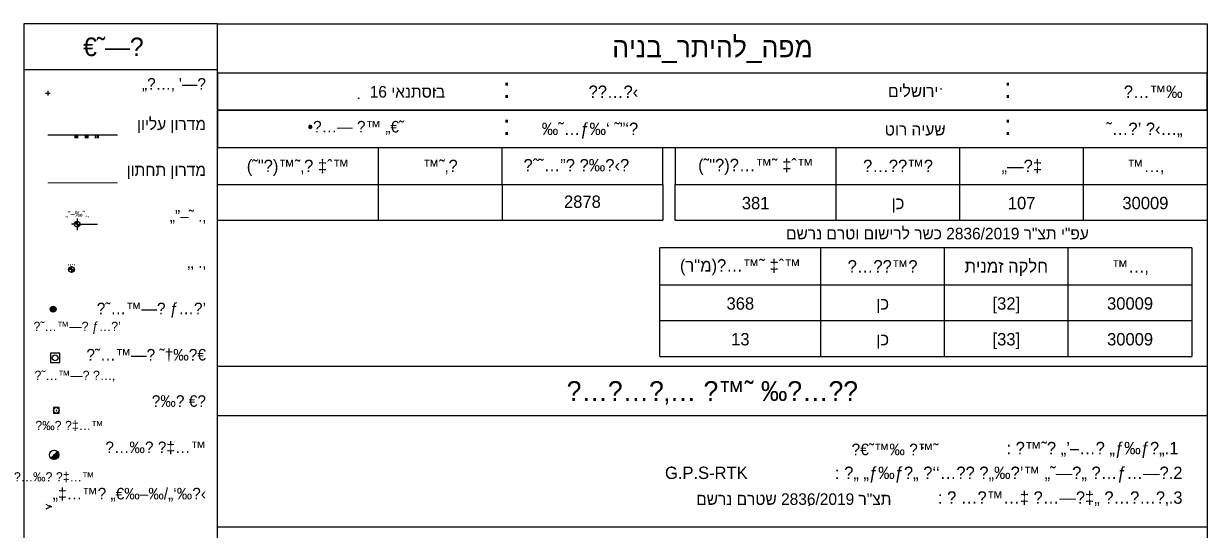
# Model space of a CAD drawing. Extents: x 220180 to 220303, y 630173 to 630265.
# Drawn here: x 220252 to 220303.1, y 630243.1 to 630265 of the extents above; entities that cross this region are included whole.
import ezdxf
from ezdxf.enums import TextEntityAlignment as Align

# ---------------------------------------------------------------- set-up
doc = ezdxf.new("R2010")
doc.units = 0
doc.linetypes.add('DASHED', pattern=[0.75, 0.5, -0.25])
for name, color, linetype in [('C1692', 7, 'Continuous'), ('M1280', 7, 'Continuous'), ('M1502', 15, 'Continuous'), ('M1510', 4, 'Continuous'), ('M4001', 210, 'Continuous'), ('M4010', 210, 'Continuous'), ('M4615', 170, 'Continuous'), ('M4801', 220, 'DASHED'), ('M4804', 220, 'Continuous'), ('TR_ANOT_L', 7, 'Continuous')]:
    doc.layers.add(name, color=color, linetype=linetype)
for name, color, linetype, lineweight in [('M1509', 30, 'Continuous', 0), ('M2220', 1, 'Continuous', 25), ('M2221', 1, 'Continuous', 25)]:
    doc.layers.add(name, color=color, linetype=linetype, lineweight=lineweight)
doc.styles.add('HANIT_TEXT', font='hebtxt')
doc.styles.add('hebtext', font='hebtxt.shx')
doc.styles.add('hebtxt', font='hebtxt.shx')

# ---------------------------------------------------------------- blocks, each defined once
blk = doc.blocks.new('C1692')
at = {"color": 255}
blk.add_circle((0, 0), 0.05, dxfattribs=at)
at = {"style": 'hebtxt'}
blk.add_attdef('TEXT', text='', height=2, dxfattribs=at).set_placement((0, 1.5), align=Align.MIDDLE)
blk = doc.blocks.new('AREA_TBL_ROW')
at = {"color": 0}
for points in [[(-40, -1.445), (-40, 0)], [(-40, 0), (-33.5, 0), (-28.5, 0), (-22, 0)], [(-33.5, 0), (-33.5, -1.445)], [(-28.5, 0), (-28.5, -1.445)], [(-22, 0), (-22, -1.445)], [(-21.5, -1.445), (-21.5, 0)], [(-21.5, 0), (-15, 0), (-10, 0), (-5, 0), (0, 0)], [(-15, -1.445), (-15, 0)], [(-10, -1.445), (-10, 0)], [(-5, -1.445), (-5, 0.055)], [(0, 0), (0, -1.445)], [(-40, -1.445), (-33.5, -1.445), (-28.5, -1.445), (-22, -1.445)], [(-21.5, -1.445), (-15, -1.445), (-10, -1.445), (-5, -1.445), (0, -1.445)]]:
    blk.add_lwpolyline(points, dxfattribs=at)
at = {"color": 0, "style": 'hebtext'}
for tag, p in [('AREA', (-36.75, -0.945)), ('MIGRASH', (-31, -0.945)), ('FILE', (-25.25, -0.945)), ('LEGAL_AREA', (-18.25, -1)), ('FULL', (-12.5, -1)), ('PARCEL', (-7.5, -1)), ('GUSH', (-2.5, -1))]:
    blk.add_attdef(tag, text='', height=0.5, dxfattribs=at).set_placement(p, align=Align.CENTER)
blk = doc.blocks.new('M4010_E')
for radius in [0.5, 0.4, 0.3, 0.2, 0.1]:
    blk.add_circle((0, 0), radius)
at = {"style": 'hebtxt'}
for tag, p in [('NAME', (0, -1)), ('HEIGHT', (0, -2.5))]:
    blk.add_attdef(tag, text='', height=1, dxfattribs=at).set_placement(p, align=Align.TOP_CENTER)
at = {"style": 'hebtxt', "flags": 1}
blk.add_attdef('DESC', text='', height=1, dxfattribs=at).set_placement((-1, -4), align=Align.TOP_RIGHT)
at = {"style": 'hebtxt'}
blk.add_attdef('MARK', text='', height=1, dxfattribs=at).set_placement((0, -4), align=Align.TOP_LEFT)
at = {"style": 'hebtxt', "flags": 1}
blk.add_attdef('OWNER', text='', height=1, dxfattribs=at).set_placement((0, -5.5), align=Align.TOP_CENTER)
blk = doc.blocks.new('M4001_E')
blk.add_lwpolyline([(0.8, -0.8), (0.8, 0.8), (-0.8, 0.8), (-0.8, -0.8), (0.8, -0.8)])
blk.add_circle((0, 0), 0.5)
at = {"style": 'HANIT_TEXT'}
blk.add_attdef('NAME', text='', height=1.6, dxfattribs=at).set_placement((0, 0.5), align=Align.BOTTOM_CENTER)
for tag, p in [('HEIGHT', (0, -1)), ('MARK', (0, -3))]:
    blk.add_attdef(tag, text='', height=1.6, dxfattribs=at).set_placement(p, align=Align.TOP_CENTER)
at = {"style": 'HANIT_TEXT', "flags": 1}
blk.add_attdef('OWNER', text='', height=1.6, dxfattribs=at).set_placement((0, -5), align=Align.TOP_CENTER)
blk = doc.blocks.new('M4615_E')
blk.add_lwpolyline([(0, -0.5), (0.5, -0.5), (0.5, 0.5), (-0.5, 0.5), (-0.5, -0.5), (0.5, -0.5)])
blk.add_circle((0, 0), 0.48)
blk.add_point((0, 0))
at = {"style": 'HANIT_TEXT'}
blk.add_attdef('NAME', text='', height=1.6, dxfattribs=at).set_placement((0, 0.5), align=Align.BOTTOM_CENTER)
for tag, p in [('HEIGHT', (0, -1)), ('MARK', (0, -3))]:
    blk.add_attdef(tag, text='', height=1.6, dxfattribs=at).set_placement(p, align=Align.TOP_CENTER)
at = {"style": 'HANIT_TEXT', "flags": 1}
blk.add_attdef('OWNER', text='', height=1.6, dxfattribs=at).set_placement((0, -5), align=Align.TOP_CENTER)
blk = doc.blocks.new('M4804_E')
for points in [[(-0.57, -0.57), (0.57, 0.57)], [(-0.49, -0.64), (0.64, 0.49)], [(-0.41, -0.69), (0.69, 0.41)], [(-0.31, -0.74), (0.74, 0.31)], [(-0.21, -0.77), (0.77, 0.21)], [(-0.09, -0.8), (0.8, 0.09)], [(0.05, -0.8), (0.8, -0.05)], [(0.22, -0.77), (0.77, -0.22)]]:
    blk.add_lwpolyline(points)
for radius in [0.8, 0.08]:
    blk.add_circle((0, 0), radius)
at = {"style": 'HANIT_TEXT'}
blk.add_attdef('NAME', text='', height=1.6, dxfattribs=at).set_placement((0, 0.5), align=Align.BOTTOM_CENTER)
blk.add_attdef('IL', text='', height=1.6, dxfattribs=at).set_placement((-1, 0), align=Align.MIDDLE_RIGHT)
blk.add_attdef('TL', text='', height=1.6, dxfattribs=at).set_placement((1, 0), align=Align.MIDDLE_LEFT)
for tag, p in [('HEIGHT', (0, -1)), ('MARK', (0, -3))]:
    blk.add_attdef(tag, text='', height=1.6, dxfattribs=at).set_placement(p, align=Align.TOP_CENTER)
at = {"style": 'HANIT_TEXT', "flags": 1}
blk.add_attdef('OWNER', text='', height=1.6, dxfattribs=at).set_placement((0, -5), align=Align.TOP_CENTER)
blk = doc.blocks.new('hetz')
at = {"layer": 'M4801'}
for p, q in [((0, 0), (-1, 0.35)), ((-0.3, 0), (-1, 0.35)), ((0, 0), (-1, -0.35)), ((-1, -0.35), (-0.3, 0))]:
    blk.add_line(p, q, dxfattribs=at)
blk = doc.blocks.new('M2220_E')
for p, q in [((0, 0.1), (-0.49, 0.1)), ((0, 0.2), (-0.46, 0.2)), ((0, 0.3), (-0.4, 0.3)), ((0, 0.4), (-0.3, 0.4)), ((0, -0.1), (0.49, -0.1)), ((0, -0.2), (0.46, -0.2)), ((0, -0.3), (0.4, -0.3)), ((0, -0.4), (0.3, -0.4))]:
    blk.add_line(p, q)
for points in [[(0, 0), (-1, 0)], [(0, 1), (0, -1)], [(0, 0), (3.53, 0)]]:
    blk.add_lwpolyline(points)
blk.add_circle((0, 0), 0.5)
at = {"style": 'hebtxt'}
blk.add_attdef('MARK', text='', height=1, dxfattribs=at).set_placement((0, 1), align=Align.BOTTOM_CENTER)
blk.add_attdef('HEIGHT', text='', height=1, dxfattribs=at).set_placement((3.62, 1), align=Align.TOP_CENTER)
blk = doc.blocks.new('M2221_E')
for p, q in [((0, 0.1), (-0.49, 0.1)), ((0, 0.2), (-0.46, 0.2)), ((0, 0.3), (-0.4, 0.3)), ((0, 0.4), (-0.3, 0.4)), ((0, -0.1), (0.49, -0.1)), ((0, -0.2), (0.46, -0.2)), ((0, -0.3), (0.4, -0.3)), ((0, -0.4), (0.3, -0.4))]:
    blk.add_line(p, q)
for points in [[(0, 0), (-0.5, 0)], [(0, 0.5), (0, -0.5)], [(0, 0), (0.5, 0)]]:
    blk.add_lwpolyline(points)
blk.add_circle((0, 0), 0.5)
at = {"style": 'hebtxt'}
blk.add_attdef('MARK', text='', height=1, dxfattribs=at).set_placement((0, 0.5), align=Align.BOTTOM_CENTER)
blk.add_attdef('OH', text='', height=1, dxfattribs=at).set_placement((1, 0), align=Align.MIDDLE_LEFT)
blk = doc.blocks.new('M1510_G')
at = {"color": 17}
for points in [[(-0.25, 0), (-0.25, 0.5)], [(0, 0), (0, 0.5)], [(0.25, 0), (0.25, 0.5)]]:
    blk.add_lwpolyline(points, dxfattribs=at)

msp = doc.modelspace()

# ---------------------------------------------------------------- linework, layer by layer
for points in [[(220302.442, 630255.288), (220279.463, 630255.288)], [(220279.463, 630253.684), (220279.463, 630255.288)], [(220302.442, 630255.288), (220302.442, 630250.595)], [(220279.463, 630252.14), (220279.463, 630253.684)], [(220279.463, 630253.684), (220286.412, 630253.684), (220291.757, 630253.684), (220297.102, 630253.684), (220302.447, 630253.684)], [(220286.412, 630252.14), (220286.412, 630253.684)], [(220291.757, 630252.14), (220291.757, 630253.684)], [(220297.102, 630252.14), (220297.102, 630253.743)], [(220279.463, 630252.14), (220286.412, 630252.14), (220291.757, 630252.14), (220297.102, 630252.14), (220302.447, 630252.14)], [(220279.463, 630250.595), (220279.463, 630252.14)], [(220286.412, 630250.595), (220286.412, 630252.14)], [(220291.757, 630250.595), (220291.757, 630252.14)], [(220297.102, 630250.595), (220297.102, 630252.199)], [(220279.463, 630250.595), (220286.412, 630250.595), (220291.757, 630250.595), (220297.102, 630250.595), (220302.447, 630250.595)]]:
    msp.add_lwpolyline(points)
at = {"layer": 'M1280'}
for p, q in [((220260.349, 630250.168), (220303.109, 630250.168)), ((220303.106, 630248.03), (220260.349, 630248.03)), ((220260.354, 630246.168), (220260.354, 630248.306)), ((220303.106, 630243.22), (220260.349, 630243.22))]:
    msp.add_line(p, q, dxfattribs=at)
for points in [[(220260.353, 630173.203), (220260.354, 630264.971), (220251.979, 630264.971), (220251.978, 630173.203)], [(220303.111, 630262.833), (220260.351, 630262.833), (220260.351, 630264.971), (220303.109, 630264.971), (220303.108, 630173.203)], [(220260.354, 630262.971), (220251.979, 630262.971)], [(220303.109, 630261.23), (220260.354, 630261.23), (220260.354, 630259.626), (220303.109, 630259.626)], [(220267.302, 630258.023), (220267.302, 630259.626)], [(220272.647, 630258.023), (220272.647, 630259.626)], [(220279.596, 630258.023), (220279.596, 630259.626)], [(220280.13, 630258.023), (220280.13, 630259.626)], [(220287.079, 630258.023), (220287.079, 630259.626)], [(220292.424, 630258.023), (220292.424, 630259.626)], [(220297.769, 630258.023), (220297.769, 630259.626)], [(220260.354, 630258.023), (220267.302, 630258.023), (220272.647, 630258.023), (220279.596, 630258.023)], [(220280.13, 630258.023), (220287.079, 630258.023), (220292.424, 630258.023), (220297.769, 630258.023), (220303.109, 630258.023)], [(220279.463, 630253.684), (220279.463, 630255.288)], [(220286.412, 630253.684), (220286.412, 630255.288)], [(220291.757, 630253.684), (220291.757, 630255.288)], [(220297.102, 630253.684), (220297.102, 630255.288)]]:
    msp.add_lwpolyline(points, dxfattribs=at)
msp.add_lwpolyline([(220303.111, 630261.23), (220303.111, 630262.833), (220260.354, 630262.833), (220260.354, 630261.23)], close=True, dxfattribs=at)
at = {"layer": 'M1280', "color": 14}
msp.add_lwpolyline([(220260.354, 630258.023), (220260.354, 630259.626)], dxfattribs=at)
at = {"layer": 'M1502'}
for points in [[(220252.926, 630261.971), (220253.126, 630261.971)], [(220253.026, 630262.071), (220253.026, 630261.871)]]:
    msp.add_lwpolyline(points, dxfattribs=at)
at = {"layer": 'M1509'}
msp.add_lwpolyline([(220256.026, 630258.101), (220253.026, 630258.101)], dxfattribs=at)
at = {"layer": 'M1510'}
msp.add_lwpolyline([(220256.026, 630260.156), (220253.026, 630260.156)], dxfattribs=at)

# ---------------------------------------------------------------- block references
at = {"layer": 'C1692'}
ref = msp.add_blockref('C1692', (220295.891, 630255.677), dxfattribs=dict(at, xscale=0.25, yscale=0.25, zscale=0.25))
ref.add_attrib('TEXT', 'םשרנ םרטו םושירל רשכ 2836/2019 ר"צת י"פע', dxfattribs={"layer": '0', "height": 0.5, "style": 'hebtxt'}).set_placement((220291.453, 630255.94), align=Align.MIDDLE)
ref = msp.add_blockref('C1692', (220285.923, 630244.168), dxfattribs=dict(at, xscale=0.25, yscale=0.25, zscale=0.25))
ref.add_attrib('TEXT', ' םשרנ םרטש 2836/2019 ר"צת', dxfattribs={"layer": '0', "height": 0.5, "style": 'hebtxt'}).set_placement((220285.155, 630244.44), align=Align.MIDDLE)
at = {"layer": 'M1280'}
ref = msp.add_blockref('C1692', (220269.757, 630262.087), dxfattribs=dict(at, xscale=0.25, yscale=0.25, zscale=0.25))
ref.add_attrib('TEXT', '16 יאנתסוב', dxfattribs={"layer": '0', "height": 0.5, "style": 'hebtxt'}).set_placement((220268.556, 630262.028), align=Align.MIDDLE)
ref = msp.add_blockref('C1692', (220291.61, 630262.153), dxfattribs=dict(at, xscale=0.25, yscale=0.25, zscale=0.25))
ref.add_attrib('TEXT', 'םילשורי', dxfattribs={"layer": '0', "height": 0.5, "style": 'hebtxt'}).set_placement((220290.409, 630262.094), align=Align.MIDDLE)
ref = msp.add_blockref('C1692', (220291.694, 630260.443), dxfattribs=dict(at, xscale=0.25, yscale=0.25, zscale=0.25))
ref.add_attrib('TEXT', 'טור היעש', dxfattribs={"layer": '0', "height": 0.5, "style": 'hebtxt'}).set_placement((220290.492, 630260.385), align=Align.MIDDLE)
ref = msp.add_blockref('AREA_TBL_ROW', (220303.109, 630258.023), dxfattribs=dict(at, xscale=1.068999999999999, yscale=1.068999999999999, zscale=1.068999999999999))
ref.add_attrib('GUSH', '30009', dxfattribs={"layer": '0', "color": 7, "height": 0.5345, "style": 'hebtext'}).set_placement((220300.436, 630256.954), align=Align.CENTER)
ref.add_attrib('PARCEL', '107', dxfattribs={"layer": '0', "color": 7, "height": 0.5345, "style": 'hebtext'}).set_placement((220295.091, 630256.954), align=Align.CENTER)
ref.add_attrib('FULL', 'ןכ', dxfattribs={"layer": '0', "color": 7, "height": 0.5345, "style": 'hebtext'}).set_placement((220289.746, 630256.954), align=Align.CENTER)
ref.add_attrib('LEGAL_AREA', '381', dxfattribs={"layer": '0', "color": 7, "height": 0.5345, "style": 'hebtext'}).set_placement((220283.599, 630256.954), align=Align.CENTER)
ref.add_attrib('FILE', '2878', dxfattribs={"layer": '0', "color": 7, "height": 0.5345, "style": 'hebtext'}).set_placement((220276.116, 630257.013), align=Align.CENTER)
ref = msp.add_blockref('C1692', (220290.821, 630246.642), dxfattribs=dict(at, xscale=0.25, yscale=0.25, zscale=0.25))
ref.add_attrib('TEXT', '\x8c€˜™‰ \x9a™˜', dxfattribs={"layer": '0', "height": 0.5, "style": 'hebtxt'}).set_placement((220289.62, 630246.584), align=Align.MIDDLE)
at = {"layer": 'M1510', "xscale": 0.25, "yscale": 0.25, "zscale": 0.25, "rotation": 180}
for p in [(220254.248, 630260.156), (220254.693, 630260.156), (220255.137, 630260.156)]:
    msp.add_blockref('M1510_G', p, dxfattribs=at)
at = {"layer": 'M2220', "xscale": 0.25, "yscale": 0.25, "zscale": 0.25}
msp.add_blockref('M2220_E', (220254.29, 630256.306), dxfattribs=at).add_auto_attribs({'MARK': '„”–‰˜.‚'})
at = {"layer": 'M2221', "xscale": 0.25, "yscale": 0.25, "zscale": 0.25}
msp.add_blockref('M2221_E', (220254.046, 630254.351), dxfattribs=at).add_auto_attribs({'MARK': '‚‚.‚'})
at = {"layer": 'M4001'}
ref = msp.add_blockref('M4001_E', (220253.338, 630250.535), dxfattribs=dict(at, xscale=0.25, yscale=0.25, zscale=0.25))
ref.add_attrib('MARK', '\x9a˜…™—\x9a \x81…‚', dxfattribs={"layer": '0', "height": 0.4, "style": 'HANIT_TEXT'}).set_placement((220254.184, 630249.977), align=Align.TOP_CENTER)
at = {"layer": 'M4010'}
ref = msp.add_blockref('M4010_E', (220253.251, 630252.639), dxfattribs=dict(at, xscale=0.25, yscale=0.25, zscale=0.25))
ref.add_attrib('MARK', '\x9a˜…™—\x9a ƒ…\x8e’', dxfattribs={"layer": '0', "height": 0.4, "style": 'HANIT_TEXT'}).set_placement((220254.289, 630252.094), align=Align.TOP_CENTER)
at = {"layer": 'M4615'}
ref = msp.add_blockref('M4615_E', (220253.392, 630248.265), dxfattribs=dict(at, xscale=0.25, yscale=0.25, zscale=0.25))
ref.add_attrib('MARK', '\x8d‰\x8e \x9a‡…™', dxfattribs={"layer": '0', "height": 0.4, "style": 'HANIT_TEXT'}).set_placement((220253.956, 630247.81), align=Align.TOP_CENTER)
at = {"layer": 'M4804', "xscale": 0.25, "yscale": 0.25, "zscale": 0.25}
msp.add_blockref('M4804_E', (220253.294, 630246.342), dxfattribs=at).add_auto_attribs({'MARK': '\x81…‰\x81 \x9a‡…™'})
at = {"layer": 'M4804', "xscale": 0.2499999999999997, "yscale": 0.2499999999999997, "zscale": 0.2499999999999997, "rotation": 359.4546865940526}
msp.add_blockref('hetz', (220253.201, 630244.102), dxfattribs=at)
at = {"layer": 'TR_ANOT_L'}
ref = msp.add_blockref('C1692', (220266.455, 630261.748), dxfattribs=dict(at, xscale=0.25, yscale=0.25, zscale=0.25))
ref.add_attrib('TEXT', '•\x81…— \x8d™ „€˜', dxfattribs={"layer": '0', "height": 0.5, "style": 'hebtxt'}).set_placement((220266.331, 630260.484), align=Align.MIDDLE)

# ---------------------------------------------------------------- texts
at = {"style": 'hebtext'}
for tag, text, p in [('368', 'LEGAL_AREA', (220282.938, 630252.615)), ('ןכ', 'FULL', (220289.084, 630252.615)), ('[32]', 'PARCEL', (220294.429, 630252.615)), ('30009', 'GUSH', (220299.774, 630252.615)), ('13', 'LEGAL_AREA', (220282.938, 630251.071)), ('ןכ', 'FULL', (220289.084, 630251.071)), ('[33]', 'PARCEL', (220294.429, 630251.071)), ('30009', 'GUSH', (220299.774, 630251.071))]:
    msp.add_attdef(tag, text=text, height=0.5345, dxfattribs=at).set_placement(p, align=Align.CENTER)
at = {"layer": 'M1280', "style": 'hebtext'}
msp.add_text('€˜—\x8e', height=0.8, dxfattribs=at).set_placement((220255.854, 630263.971), align=Align.MIDDLE_CENTER)
for s, p in [("„\x81…‚ '—\x90", (220259.854, 630261.971)), ('ןוילע ןורדמ', (220259.854, 630260.228)), ('ןותחת ןורדמ', (220259.854, 630258.246)), ('„”–˜ .‚', (220259.854, 630256.267)), ('‚‚ .‚', (220259.854, 630254.267)), ('\x9a˜…™—\x9a ƒ…\x8e’', (220259.854, 630252.267)), ('\x9a˜…™—\x9a ˜†‰\x81€', (220259.854, 630250.267)), ('\x8d‰\x8e €\x9a', (220259.854, 630248.267)), ('\x81…‰\x81 \x9a‡…™', (220259.854, 630246.267)), (' „‡…™\x8e „€‰–‰/„‘‰\x90‹', (220259.854, 630244.267))]:
    msp.add_text(s, height=0.5, dxfattribs=at).set_placement(p, align=Align.BOTTOM_RIGHT)
for s, height, p in [(':', 0.855, (220273.004, 630261.764)), ('\x9a\x81…\x9a‹', 0.5345, (220278.527, 630261.764)), (':', 0.855, (220294.651, 630261.764)), ('\x81…™‰', 0.5345, (220302.045, 630261.764)), (':', 0.855, (220273.004, 630260.161)), ('‰˜…ƒ‰‘ ˜”‘\x8e', 0.5345, (220278.527, 630260.161)), (':', 0.855, (220294.651, 630260.161)), ('˜…\x81’ \x8f‹…„', 0.5345, (220302.045, 630260.161))]:
    msp.add_text(s, height=height, dxfattribs=at).set_placement(p, align=Align.RIGHT)
for s, p in [('(˜"\x8e)™˜‚\x8e ‡ˆ™', (220263.828, 630258.557)), ('™˜‚\x8e', (220269.975, 630258.557)), ('\x9aˆ˜…”\x8e \x9a‰\x90‹\x9a', (220275.854, 630258.588)), ('(˜"\x8e)\x8d…™˜ ‡ˆ™', (220283.605, 630258.597)), ('\x9a…\x8e\x8c™\x81', (220289.751, 630258.557)), ('„—\x8c‡', (220295.096, 630258.557)), ('™…‚', (220300.441, 630258.557)), ('(ר"מ)%%141…™˜ ‡ˆ™', (220282.938, 630254.259)), ('\x9a…\x8e\x8c™\x81', (220289.084, 630254.219)), ('תינמז הקלח', (220294.429, 630254.219)), ('™…‚', (220299.774, 630254.219))]:
    msp.add_text(s, height=0.5345, dxfattribs=at).set_placement(p, align=Align.CENTER)
at = {"layer": 'M1280', "color": 7, "style": 'hebtext'}
msp.add_text('\x9a…\x8c…\x81‚… \x9a™˜ ‰\x90…\x9a\x90', height=0.8552, dxfattribs=at).set_placement((220281.729, 630249.099), align=Align.MIDDLE_CENTER)
at = {"layer": 'M1280', "color": 0, "style": 'hebtext'}
for s, p in [(' : \x9a™˜\x81 „’–…\x81 „ƒ‰ƒ\x8e„.1', (220301.864, 630246.368)), (': \x8f„ „ƒ‰ƒ\x8e„ \x9a‘‘…\x81\x8e \x8f„‰\x8c’™ „˜—\x81„ \x9a…ƒ…—\x90.2', (220302.04, 630245.299)), (': \x8e …\x81™…‡ \x9a…—\x8c‡„ \x9a…\x8c…\x81‚.3', (220302.04, 630244.23))]:
    msp.add_text(s, height=0.5345, dxfattribs=at).set_placement(p, align=Align.RIGHT)
at = {"layer": 'M1280', "style": 'hebtext'}
msp.add_attdef('הינב_רתיהל_הפמ', text='„‰\x90\x81 ˜\x9a‰„\x8c „”\x8e', height=0.8552, dxfattribs=at).set_placement((220281.734, 630263.902), align=Align.MIDDLE)
at = {"layer": 'M1280', "color": 0, "style": 'hebtext'}
msp.add_attdef('G.P.S-RTK', text='', height=0.534, dxfattribs=at).set_placement((220283.253, 630245.299), align=Align.RIGHT)

doc.saveas('drawing.dxf')
